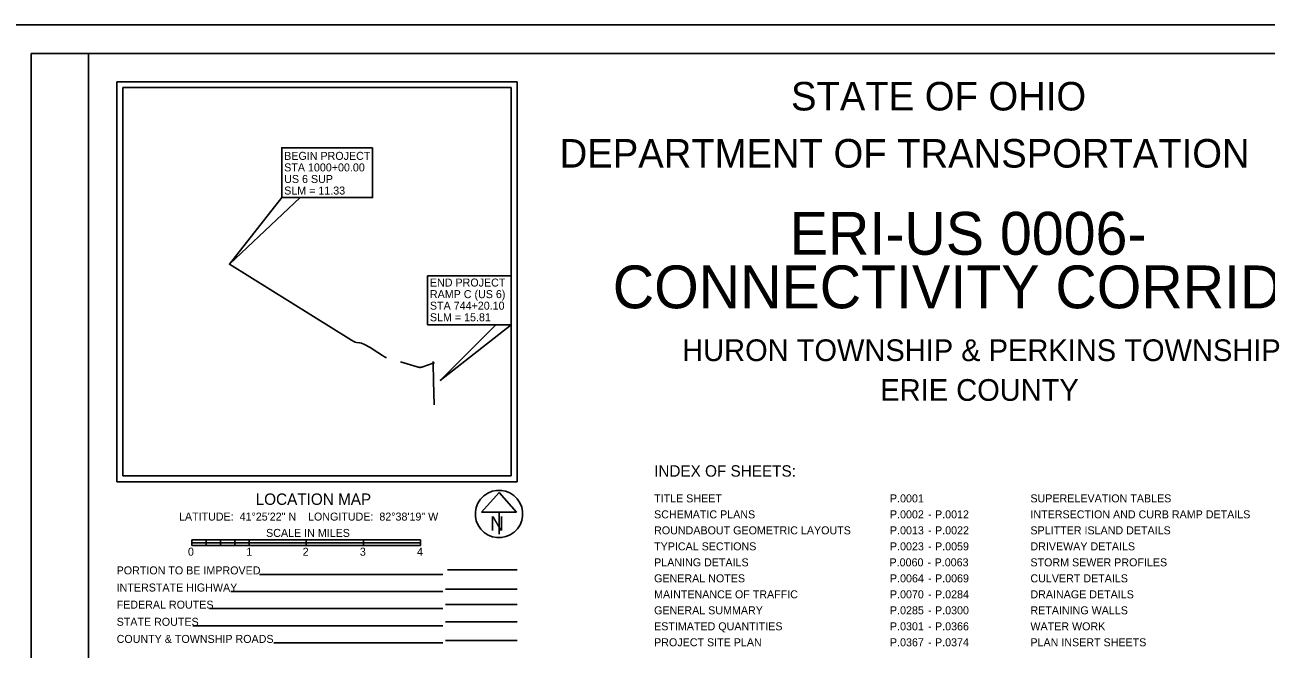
# Model space of a CAD drawing. Extents: x -16.6 to 83, y -37.7 to 22.
# Drawn here: x 0.39 to 22.11, y 11.07 to 22 of the extents above; entities that cross this region are included whole.
import ezdxf

# ---------------------------------------------------------------- set-up
doc = ezdxf.new("R2010")
doc.units = 0
for name, color, linetype in [('BR_P_Gen_Text', 7, 'Continuous'), ('Default', 7, 'Continuous'), ('SH_Border', 7, 'Continuous'), ('SH_Cut_Line', 7, 'Continuous'), ('SH_Data', 7, 'Continuous'), ('SH_Text', 7, 'Continuous')]:
    doc.layers.add(name, color=color, linetype=linetype)

msp = doc.modelspace()

# ---------------------------------------------------------------- linework, layer by layer
at = {"layer": 'BR_P_Gen_Text'}
for p, q in [((3.311, 12.93), (3.561, 12.93)), ((3.311, 12.93), (3.311, 12.88)), ((3.311, 12.88), (3.561, 12.88)), ((3.561, 12.98), (3.811, 12.98)), ((3.811, 12.88), (4.061, 12.88)), ((4.061, 12.98), (4.311, 12.98)), ((4.311, 12.88), (5.311, 12.88)), ((5.311, 12.98), (6.311, 12.98)), ((6.311, 12.88), (7.311, 12.88)), ((7.311, 12.93), (7.311, 12.88))]:
    msp.add_line(p, q, dxfattribs=at)
for points in [[(3.311, 12.93), (3.311, 12.98), (3.561, 12.98), (3.561, 12.93)], [(3.811, 12.88), (3.561, 12.88), (3.561, 12.93), (3.811, 12.93)], [(4.061, 12.93), (3.811, 12.93), (3.811, 12.98), (4.061, 12.98)], [(4.311, 12.88), (4.061, 12.88), (4.061, 12.93), (4.311, 12.93)], [(5.311, 12.93), (4.311, 12.93), (4.311, 12.98), (5.311, 12.98)], [(6.311, 12.88), (5.311, 12.88), (5.311, 12.93), (6.311, 12.93)], [(6.311, 12.98), (7.311, 12.98), (7.311, 12.93), (6.311, 12.93)]]:
    msp.add_lwpolyline(points, close=True, dxfattribs=at)
at = {"layer": 'SH_Border'}
for points in [[(0.5, 21.5), (1.5, 21.5), (1.5, 0.5), (0.5, 0.5)], [(1.5, 21.5), (33.5, 21.5), (33.5, 0.5), (1.5, 0.5)]]:
    msp.add_lwpolyline(points, close=True, dxfattribs=at)
at = {"layer": 'SH_Cut_Line'}
msp.add_lwpolyline([(0, 0), (34, 0), (34, 22), (0, 22)], close=True, dxfattribs=at)
at = {"layer": 'SH_Data'}
for p, q in [((2, 21), (9, 21)), ((2, 21), (2, 14)), ((2.1, 20.9), (2.1, 14.1)), ((2.1, 20.9), (8.9, 20.9)), ((8.9, 20.9), (8.9, 14.1)), ((9, 21), (9, 14)), ((7.535, 16.077), (7.534, 16.106)), ((7.534, 16.077), (7.556, 16.084)), ((7.541, 15.762), (7.551, 15.343)), ((2, 14), (9, 14)), ((2.1, 14.1), (8.9, 14.1)), ((2.1, 14.1), (2.1, 14.1)), ((8.685, 13.809), (8.377, 13.468)), ((8.992, 13.468), (8.685, 13.809)), ((8.377, 13.468), (8.992, 13.468)), ((8.685, 13.468), (8.685, 13.081)), ((8.685, 13.435), (8.685, 13.435)), ((8.685, 13.435), (8.685, 13.435)), ((7.783, 12.455), (9, 12.455)), ((7.7, 12.377), (4.494, 12.377)), ((7.7, 12.077), (3.99, 12.077)), ((9, 12.121), (7.75, 12.121)), ((7.7, 11.777), (3.619, 11.777)), ((9, 11.849), (7.75, 11.849)), ((9, 11.549), (7.75, 11.549)), ((7.7, 11.477), (3.329, 11.477)), ((7.7, 11.177), (4.745, 11.177)), ((9, 11.222), (7.75, 11.222))]:
    msp.add_line(p, q, dxfattribs=at)
for points in [[(6.192, 16.438), (6.166, 16.443), (6.143, 16.452), (6.102, 16.477), (3.967, 17.807)], [(6.716, 16.172), (6.705, 16.176), (6.682, 16.186), (6.645, 16.209), (6.565, 16.262), (6.428, 16.351), (6.334, 16.401), (6.279, 16.425), (6.246, 16.434), (6.189, 16.439)], [(7.541, 15.762), (7.535, 16.077), (7.334, 16.006), (7.319, 16.003), (7.307, 16.002), (7.294, 16.002), (7.282, 16.004), (7.27, 16.006), (7.252, 16.011), (6.963, 16.096)]]:
    msp.add_lwpolyline(points, dxfattribs=at)
msp.add_arc((8.685, 13.435), 0.415, 129.7798, 129.7633, dxfattribs=at)
at = {"layer": 'SH_Text'}
for points in [[(6.474, 19.848), (4.884, 19.848), (4.884, 18.976), (6.474, 18.976)], [(4.884, 18.976), (3.967, 17.807), (5.207, 18.976)], [(8.9, 17.603), (7.434, 17.603), (7.434, 16.749), (8.9, 16.749)], [(8.627, 16.749), (8.9, 16.749), (7.656, 15.772)]]:
    msp.add_lwpolyline(points, close=True, dxfattribs=at)

# ---------------------------------------------------------------- texts
at = {"layer": 'BR_P_Gen_Text'}
for s, p in [('SCALE IN MILES', (4.609, 13.033)), ('0', (3.242, 12.704)), ('1', (4.262, 12.704)), ('2', (5.249, 12.704)), ('3', (6.25, 12.704)), ('4', (7.25, 12.704))]:
    msp.add_text(s, height=0.14, dxfattribs=at).set_placement(p)
at = {"layer": 'Default'}
for s, p in [('TITLE SHEET                             ', (11.399, 13.638)), ('SUPERELEVATION TABLES', (17.984, 13.638)), ('SCHEMATIC PLANS ', (11.399, 13.358)), ('INTERSECTION AND CURB RAMP DETAILS                                  ', (17.984, 13.358)), ('ROUNDABOUT GEOMETRIC LAYOUTS                                 ', (11.399, 13.078)), ('SPLITTER ISLAND DETAILS                            ', (17.984, 13.078)), ('TYPICAL SECTIONS', (11.399, 12.798)), ('DRIVEWAY DETAILS  ', (17.984, 12.798)), ('PLANING DETAILS', (11.399, 12.518)), ('STORM SEWER PROFILES    ', (17.984, 12.518)), ('GENERAL NOTES', (11.399, 12.238)), ('CULVERT DETAILS   ', (17.984, 12.238)), ('MAINTENANCE OF TRAFFIC', (11.399, 11.958)), ('DRAINAGE DETAILS', (17.984, 11.958)), ('GENERAL SUMMARY', (11.399, 11.678)), ('RETAINING WALLS', (17.984, 11.678)), ('ESTIMATED QUANTITIES', (11.399, 11.398)), ('WATER WORK           ', (17.984, 11.398)), ('PROJECT SITE PLAN', (11.399, 11.118)), ('PLAN INSERT SHEETS ', (17.984, 11.118))]:
    msp.add_text(s, height=0.14, dxfattribs=at).set_placement(p)
at = {"layer": 'SH_Data'}
msp.add_text('N', height=0.25, dxfattribs=at).set_placement((8.529, 13.144))
at = {"layer": 'SH_Text'}
for s, height, p in [('STATE OF OHIO', 0.5, (13.795, 20.5)), ('DEPARTMENT OF TRANSPORTATION', 0.5, (9.747, 19.5)), ('BEGIN PROJECT', 0.14, (4.926, 19.635)), ('STA 1000+00.00', 0.14, (4.926, 19.433)), ('US 6 SUP', 0.14, (4.926, 19.23)), ('SLM = 11.33', 0.14, (4.926, 19.028)), ('ERI-US 0006-', 0.75, (13.773, 17.974)), (' CONNECTIVITY CORRIDOR', 0.75, (10.397, 17.036)), ('END PROJECT', 0.14, (7.476, 17.417)), ('RAMP C (US 6)', 0.14, (7.476, 17.214)), ('STA 744+20.10', 0.14, (7.476, 17.012)), ('SLM = 15.81', 0.14, (7.476, 16.809)), ('HURON TOWNSHIP & PERKINS TOWNSHIP', 0.38, (11.89, 16.112)), ('ERIE COUNTY', 0.38, (15.358, 15.416)), ('INDEX OF SHEETS:', 0.2, (11.399, 14.088)), ('LOCATION MAP', 0.2, (4.427, 13.594)), ('P.0001', 0.14, (15.526, 13.638)), ('P.0002', 0.14, (15.526, 13.358)), ('P.0012', 0.14, (16.315, 13.358)), ('LATITUDE:  41°25\'22" N    LONGITUDE:  82°38\'19" W', 0.14, (3.085, 13.319)), ('-', 0.14, (16.193, 13.358)), ('P.0013', 0.14, (15.526, 13.078)), ('-', 0.14, (16.193, 13.078)), ('P.0022', 0.14, (16.315, 13.078)), ('P.0023', 0.14, (15.526, 12.798)), ('-', 0.14, (16.193, 12.798)), ('P.0059', 0.14, (16.315, 12.798)), ('P.0060', 0.14, (15.519, 12.518)), ('P.0063', 0.14, (16.308, 12.518)), ('PORTION TO BE IMPROVED', 0.14, (1.994, 12.377)), ('-', 0.14, (16.186, 12.518)), ('INTERSTATE HIGHWAY', 0.14, (1.994, 12.077)), ('P.0064', 0.14, (15.526, 12.238)), ('-', 0.14, (16.193, 12.238)), ('P.0069', 0.14, (16.315, 12.238)), ('P.0070', 0.14, (15.526, 11.958)), ('-', 0.14, (16.193, 11.958)), ('P.0284', 0.14, (16.315, 11.958)), ('FEDERAL ROUTES', 0.14, (1.994, 11.777)), ('P.0285', 0.14, (15.526, 11.678)), ('-', 0.14, (16.193, 11.678)), ('P.0300', 0.14, (16.315, 11.678)), ('STATE ROUTES', 0.14, (1.994, 11.477)), ('P.0301', 0.14, (15.526, 11.398)), ('P.0366', 0.14, (16.315, 11.398)), ('COUNTY & TOWNSHIP ROADS', 0.14, (1.994, 11.177)), ('-', 0.14, (16.193, 11.398)), ('P.0367', 0.14, (15.526, 11.118)), ('-', 0.14, (16.193, 11.118)), ('P.0374', 0.14, (16.315, 11.118))]:
    msp.add_text(s, height=height, dxfattribs=at).set_placement(p)

doc.saveas('drawing.dxf')
